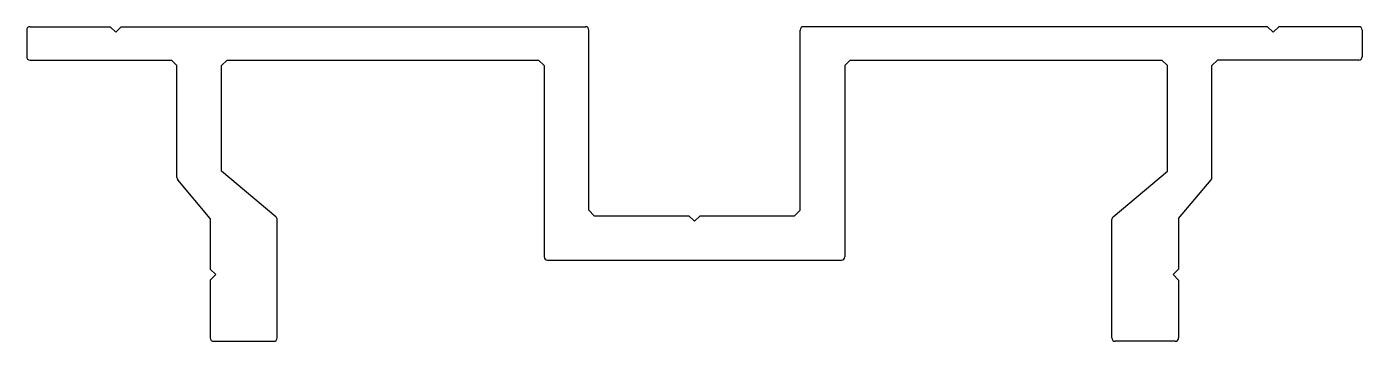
# Model space of a CAD drawing. Extents: x 2617 to 2737, y 1169 to 1197.
import ezdxf

# ---------------------------------------------------------------- set-up
doc = ezdxf.new("R2010")
doc.units = 0
doc.layers.get('0').update_dxf_attribs({"linetype": 'CONTINUOUS'})

msp = doc.modelspace()

# ---------------------------------------------------------------- linework, layer by layer
for p, q in [((2617.12, 1196.71), (2617.12, 1194.31)), ((2617.42, 1197.01), (2624.62, 1197.01)), ((2624.62, 1197.01), (2625.12, 1196.51)), ((2625.12, 1196.51), (2625.62, 1197.01)), ((2625.62, 1197.01), (2667.32, 1197.01)), ((2667.62, 1180.51), (2667.62, 1196.71)), ((2686.62, 1180.51), (2686.62, 1196.71)), ((2728.62, 1197.01), (2686.92, 1197.01)), ((2728.62, 1197.01), (2729.12, 1196.51)), ((2729.12, 1196.51), (2729.62, 1197.01)), ((2736.82, 1197.01), (2729.62, 1197.01)), ((2737.12, 1196.71), (2737.12, 1194.31)), ((2617.42, 1194.01), (2630.12, 1194.01)), ((2630.62, 1193.51), (2630.12, 1194.01)), ((2635.12, 1194.01), (2634.62, 1193.51)), ((2635.12, 1194.01), (2663.12, 1194.01)), ((2663.62, 1193.51), (2663.12, 1194.01)), ((2690.62, 1193.51), (2691.12, 1194.01)), ((2691.12, 1194.01), (2719.12, 1194.01)), ((2719.12, 1194.01), (2719.62, 1193.51)), ((2723.62, 1193.51), (2724.12, 1194.01)), ((2736.82, 1194.01), (2724.12, 1194.01)), ((2630.62, 1183.43), (2630.62, 1193.51)), ((2634.62, 1184.01), (2634.62, 1193.51)), ((2663.62, 1193.51), (2663.62, 1176.31)), ((2690.62, 1193.51), (2690.62, 1176.31)), ((2719.62, 1184.01), (2719.62, 1193.51)), ((2723.62, 1183.43), (2723.62, 1193.51)), ((2633.62, 1179.75), (2630.69, 1183.24)), ((2639.52, 1179.9), (2634.62, 1184.01)), ((2714.73, 1179.9), (2719.62, 1184.01)), ((2720.62, 1179.75), (2723.55, 1183.24)), ((2633.62, 1179.75), (2633.62, 1175.21)), ((2639.62, 1169.01), (2639.62, 1179.67)), ((2668.12, 1180.01), (2667.62, 1180.51)), ((2668.12, 1180.01), (2676.62, 1180.01)), ((2676.62, 1180.01), (2677.12, 1179.51)), ((2677.12, 1179.51), (2677.62, 1180.01)), ((2677.62, 1180.01), (2686.12, 1180.01)), ((2686.12, 1180.01), (2686.62, 1180.51)), ((2714.62, 1169.01), (2714.62, 1179.67)), ((2720.62, 1179.75), (2720.62, 1175.21)), ((2663.92, 1176.01), (2690.32, 1176.01)), ((2634.12, 1174.71), (2633.62, 1175.21)), ((2720.62, 1175.21), (2720.12, 1174.71)), ((2633.62, 1174.21), (2634.12, 1174.71)), ((2633.62, 1174.21), (2633.62, 1169.01)), ((2720.12, 1174.71), (2720.62, 1174.21)), ((2720.62, 1174.21), (2720.62, 1169.01)), ((2633.92, 1168.71), (2639.32, 1168.71)), ((2720.32, 1168.71), (2714.92, 1168.71))]:
    msp.add_line(p, q)
for centre, start, end in [((2617.42, 1196.71), 90, 180), ((2667.32, 1196.71), 0, 90), ((2686.92, 1196.71), 90, 180), ((2736.82, 1196.71), 0, 90), ((2617.42, 1194.31), 180, 270), ((2736.82, 1194.31), 270, 360), ((2630.92, 1183.43), 180, 220), ((2723.32, 1183.43), 320, 360), ((2639.32, 1179.67), 0, 50), ((2714.92, 1179.67), 130, 180), ((2663.92, 1176.31), 180, 270), ((2690.32, 1176.31), 270, 360), ((2633.92, 1169.01), 180, 270), ((2639.32, 1169.01), 270, 360), ((2714.92, 1169.01), 180, 270), ((2720.32, 1169.01), 270, 360)]:
    msp.add_arc(centre, 0.3, start, end)

doc.saveas('drawing.dxf')
